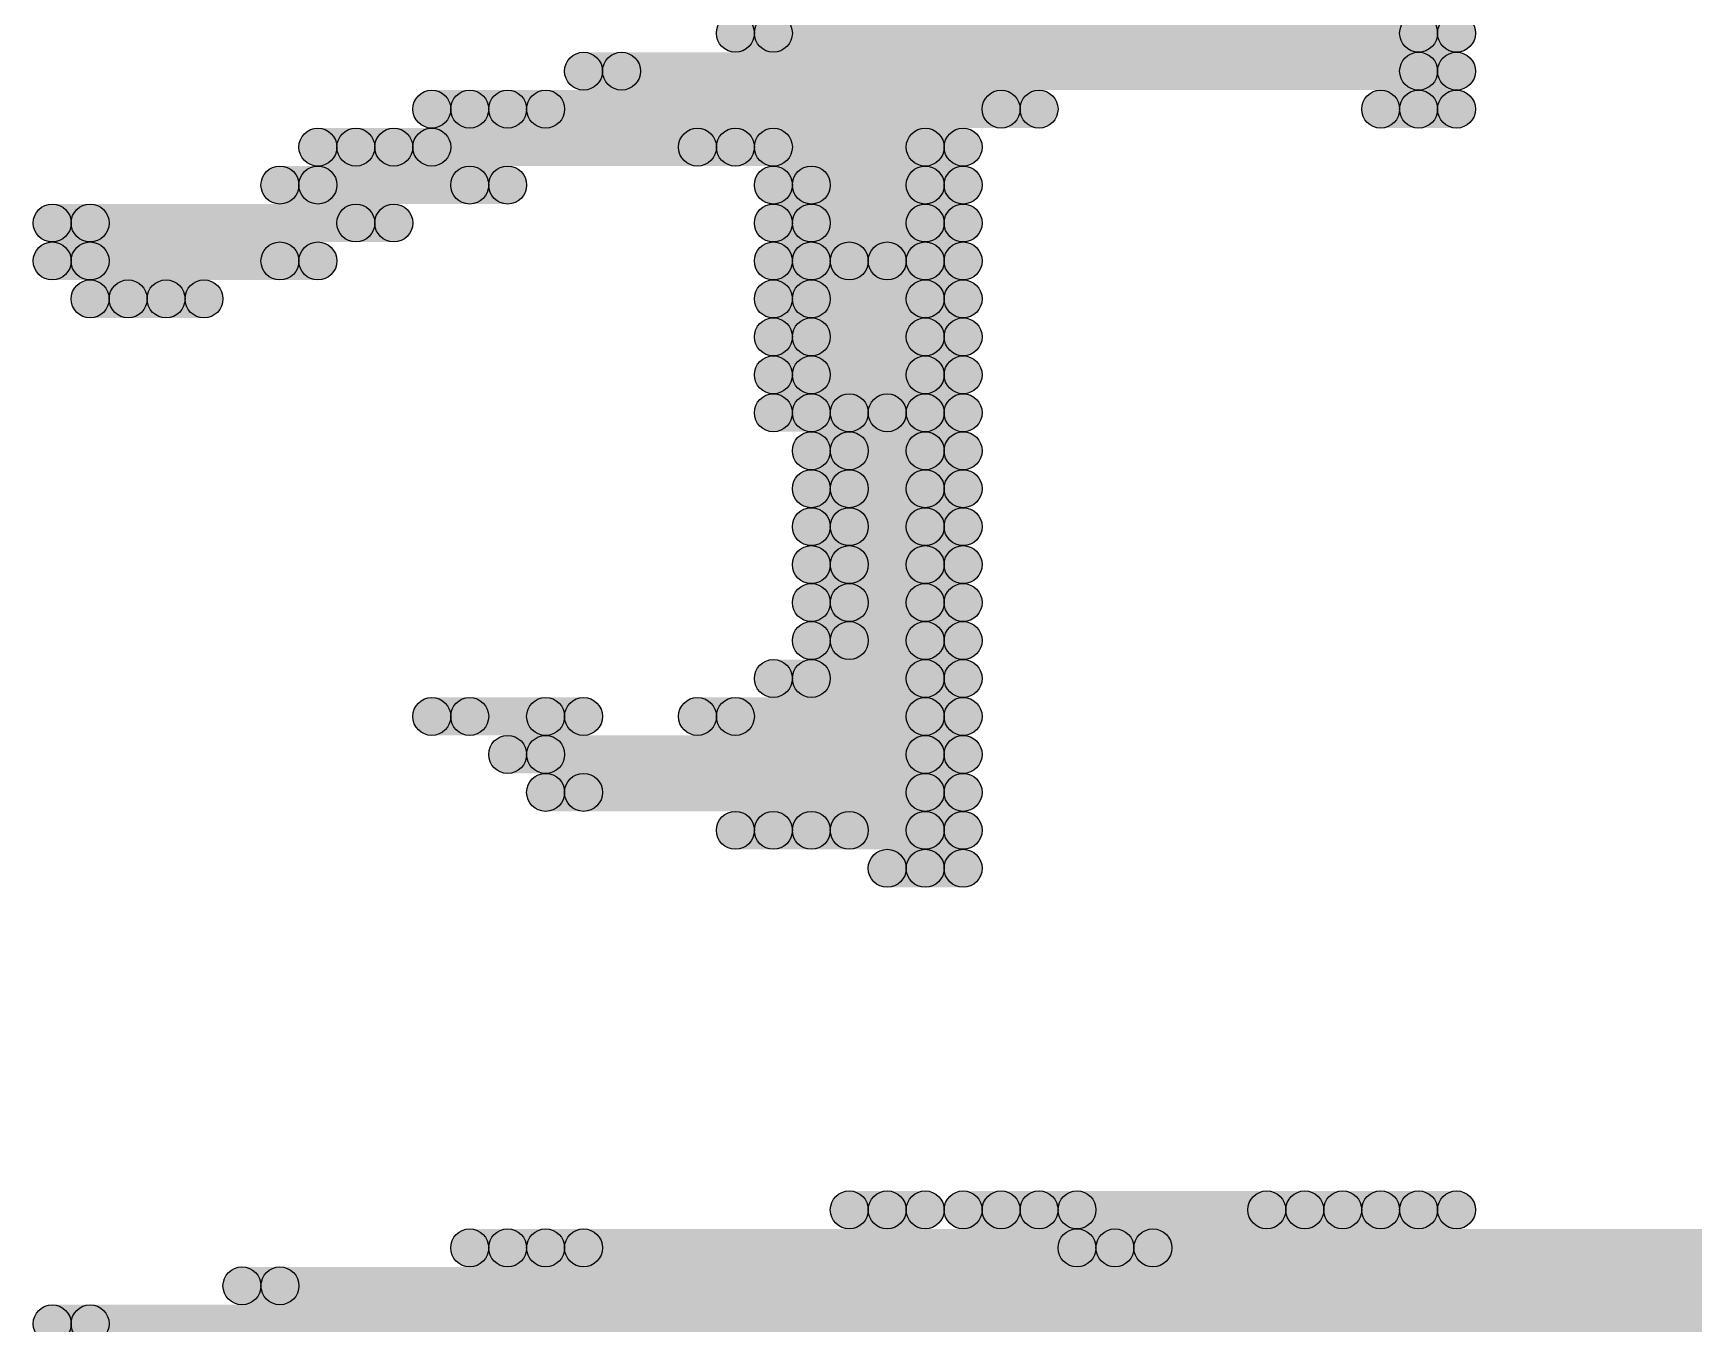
# Model space of a CAD drawing. Header units: millimetres. Extents: x 0 to 137, y 0 to 37.
# Drawn here: x 129.73 to 130.842, y 8.992 to 9.855 of the extents above; entities that cross this region are included whole.
import ezdxf

# ---------------------------------------------------------------- set-up
doc = ezdxf.new("R2010")
doc.units = ezdxf.units.MM
doc.layers.add('TopLayer', color=1, linetype='Continuous')
doc.layers.add('TopSolder', color=216, linetype='Continuous')

msp = doc.modelspace()

# ---------------------------------------------------------------- hatches: boundary and pattern name
at = {"layer": 'TopLayer'}
h = msp.add_hatch(color=1, dxfattribs=at)
edge = h.paths.add_edge_path()
edge.add_arc((130.2258, 9.8552), 0.0127, 0, 360)
for points in [[(130.2258, 9.8425), (130.2258, 9.8679), (130.683, 9.8679), (130.683, 9.8425)], [(130.1242, 9.8171), (130.1242, 9.8425), (130.683, 9.8425), (130.683, 9.8171)], [(130.0226, 9.7917), (130.0226, 9.8171), (130.048, 9.8171), (130.048, 9.7917)], [(130.0734, 9.7917), (130.0734, 9.8171), (130.4036, 9.8171), (130.4036, 9.7917)], [(130.6576, 9.7917), (130.6576, 9.8171), (130.683, 9.8171), (130.683, 9.7917)], [(129.9464, 9.7663), (129.9464, 9.7917), (129.9718, 9.7917), (129.9718, 9.7663)], [(129.9972, 9.7663), (129.9972, 9.7917), (130.2004, 9.7917), (130.2004, 9.7663)], [(130.2258, 9.7663), (130.2258, 9.7917), (130.3528, 9.7917), (130.3528, 9.7663)], [(129.921, 9.7409), (129.921, 9.7663), (130.048, 9.7663), (130.048, 9.7409)], [(130.2512, 9.7409), (130.2512, 9.7663), (130.3528, 9.7663), (130.3528, 9.7409)], [(129.7686, 9.7155), (129.7686, 9.7409), (129.9718, 9.7409), (129.9718, 9.7155)], [(130.2512, 9.7155), (130.2512, 9.7409), (130.3528, 9.7409), (130.3528, 9.7155)], [(129.7686, 9.6901), (129.7686, 9.7155), (129.921, 9.7155), (129.921, 9.6901)], [(130.2512, 9.6901), (130.2512, 9.7155), (130.2766, 9.7155), (130.2766, 9.6901)], [(130.302, 9.6901), (130.302, 9.7155), (130.3528, 9.7155), (130.3528, 9.6901)], [(129.794, 9.6647), (129.794, 9.6901), (129.8448, 9.6901), (129.8448, 9.6647)], [(130.2512, 9.6647), (130.2512, 9.6901), (130.3528, 9.6901), (130.3528, 9.6647)], [(130.2512, 9.6393), (130.2512, 9.6647), (130.3528, 9.6647), (130.3528, 9.6393)], [(130.2512, 9.6139), (130.2512, 9.6393), (130.3528, 9.6393), (130.3528, 9.6139)], [(130.2512, 9.5885), (130.2512, 9.6139), (130.2766, 9.6139), (130.2766, 9.5885)], [(130.302, 9.5885), (130.302, 9.6139), (130.3528, 9.6139), (130.3528, 9.5885)], [(130.2766, 9.5631), (130.2766, 9.5885), (130.3528, 9.5885), (130.3528, 9.5631)], [(130.2766, 9.5377), (130.2766, 9.5631), (130.3528, 9.5631), (130.3528, 9.5377)], [(130.2766, 9.5123), (130.2766, 9.5377), (130.3528, 9.5377), (130.3528, 9.5123)], [(130.2766, 9.4869), (130.2766, 9.5123), (130.3528, 9.5123), (130.3528, 9.4869)], [(130.2766, 9.4615), (130.2766, 9.4869), (130.3528, 9.4869), (130.3528, 9.4615)], [(130.2766, 9.4361), (130.2766, 9.4615), (130.3528, 9.4615), (130.3528, 9.4361)], [(130.2512, 9.4107), (130.2512, 9.4361), (130.3528, 9.4361), (130.3528, 9.4107)], [(130.0226, 9.3853), (130.0226, 9.4107), (130.0988, 9.4107), (130.0988, 9.3853)], [(130.2004, 9.3853), (130.2004, 9.4107), (130.3528, 9.4107), (130.3528, 9.3853)], [(130.0734, 9.3599), (130.0734, 9.3853), (130.3528, 9.3853), (130.3528, 9.3599)], [(130.0988, 9.3345), (130.0988, 9.3599), (130.3528, 9.3599), (130.3528, 9.3345)], [(130.2258, 9.3091), (130.2258, 9.3345), (130.2512, 9.3345), (130.2512, 9.3091)], [(130.2766, 9.3091), (130.2766, 9.3345), (130.3528, 9.3345), (130.3528, 9.3091)], [(130.3274, 9.2837), (130.3274, 9.3091), (130.3528, 9.3091), (130.3528, 9.2837)], [(130.302, 9.0551), (130.302, 9.0805), (130.3274, 9.0805), (130.3274, 9.0551)], [(130.3782, 9.0551), (130.3782, 9.0805), (130.4036, 9.0805), (130.4036, 9.0551)], [(130.429, 9.0551), (130.429, 9.0805), (130.5814, 9.0805), (130.5814, 9.0551)], [(130.6068, 9.0551), (130.6068, 9.0805), (130.6322, 9.0805), (130.6322, 9.0551)], [(130.6576, 9.0551), (130.6576, 9.0805), (130.683, 9.0805), (130.683, 9.0551)], [(130.048, 9.0297), (130.048, 9.0551), (130.0734, 9.0551), (130.0734, 9.0297)], [(130.0988, 9.0297), (130.0988, 9.0551), (130.4544, 9.0551), (130.4544, 9.0297)], [(130.4798, 9.0297), (130.4798, 9.0551), (130.8862, 9.0551), (130.8862, 9.0297)], [(129.8956, 9.0043), (129.8956, 9.0297), (131.064, 9.0297), (131.064, 9.0043)], [(129.7686, 8.9789), (129.7686, 9.0043), (131.191, 9.0043), (131.191, 8.9789)]]:
    msp.add_hatch(color=1, dxfattribs=at).paths.add_polyline_path(points)
h = msp.add_hatch(color=1, dxfattribs=at)
edge = h.paths.add_edge_path()
edge.add_arc((130.683, 9.8552), 0.0127, 0, 360)
h = msp.add_hatch(color=1, dxfattribs=at)
edge = h.paths.add_edge_path()
edge.add_arc((130.1242, 9.8298), 0.0127, 0, 360)
h = msp.add_hatch(color=1, dxfattribs=at)
edge = h.paths.add_edge_path()
edge.add_arc((130.683, 9.8298), 0.0127, 0, 360)
h = msp.add_hatch(color=1, dxfattribs=at)
edge = h.paths.add_edge_path()
edge.add_arc((130.0226, 9.8044), 0.0127, 0, 360)
h = msp.add_hatch(color=1, dxfattribs=at)
edge = h.paths.add_edge_path()
edge.add_arc((130.048, 9.8044), 0.0127, 0, 360)
h = msp.add_hatch(color=1, dxfattribs=at)
edge = h.paths.add_edge_path()
edge.add_arc((130.0734, 9.8044), 0.0127, 0, 360)
h = msp.add_hatch(color=1, dxfattribs=at)
edge = h.paths.add_edge_path()
edge.add_arc((130.4036, 9.8044), 0.0127, 0, 360)
h = msp.add_hatch(color=1, dxfattribs=at)
edge = h.paths.add_edge_path()
edge.add_arc((130.6576, 9.8044), 0.0127, 0, 360)
h = msp.add_hatch(color=1, dxfattribs=at)
edge = h.paths.add_edge_path()
edge.add_arc((130.683, 9.8044), 0.0127, 0, 360)
h = msp.add_hatch(color=1, dxfattribs=at)
edge = h.paths.add_edge_path()
edge.add_arc((129.9464, 9.779), 0.0127, 0, 360)
h = msp.add_hatch(color=1, dxfattribs=at)
edge = h.paths.add_edge_path()
edge.add_arc((129.9718, 9.779), 0.0127, 0, 360)
h = msp.add_hatch(color=1, dxfattribs=at)
edge = h.paths.add_edge_path()
edge.add_arc((129.9972, 9.779), 0.0127, 0, 360)
h = msp.add_hatch(color=1, dxfattribs=at)
edge = h.paths.add_edge_path()
edge.add_arc((130.2004, 9.779), 0.0127, 0, 360)
h = msp.add_hatch(color=1, dxfattribs=at)
edge = h.paths.add_edge_path()
edge.add_arc((130.2258, 9.779), 0.0127, 0, 360)
h = msp.add_hatch(color=1, dxfattribs=at)
edge = h.paths.add_edge_path()
edge.add_arc((130.3528, 9.779), 0.0127, 0, 360)
h = msp.add_hatch(color=1, dxfattribs=at)
edge = h.paths.add_edge_path()
edge.add_arc((129.921, 9.7536), 0.0127, 0, 360)
h = msp.add_hatch(color=1, dxfattribs=at)
edge = h.paths.add_edge_path()
edge.add_arc((130.048, 9.7536), 0.0127, 0, 360)
h = msp.add_hatch(color=1, dxfattribs=at)
edge = h.paths.add_edge_path()
edge.add_arc((130.2512, 9.7536), 0.0127, 0, 360)
h = msp.add_hatch(color=1, dxfattribs=at)
edge = h.paths.add_edge_path()
edge.add_arc((130.3528, 9.7536), 0.0127, 0, 360)
h = msp.add_hatch(color=1, dxfattribs=at)
edge = h.paths.add_edge_path()
edge.add_arc((129.7686, 9.7282), 0.0127, 0, 360)
h = msp.add_hatch(color=1, dxfattribs=at)
edge = h.paths.add_edge_path()
edge.add_arc((129.9718, 9.7282), 0.0127, 0, 360)
h = msp.add_hatch(color=1, dxfattribs=at)
edge = h.paths.add_edge_path()
edge.add_arc((130.2512, 9.7282), 0.0127, 0, 360)
h = msp.add_hatch(color=1, dxfattribs=at)
edge = h.paths.add_edge_path()
edge.add_arc((130.3528, 9.7282), 0.0127, 0, 360)
h = msp.add_hatch(color=1, dxfattribs=at)
edge = h.paths.add_edge_path()
edge.add_arc((129.7686, 9.7028), 0.0127, 0, 360)
h = msp.add_hatch(color=1, dxfattribs=at)
edge = h.paths.add_edge_path()
edge.add_arc((129.921, 9.7028), 0.0127, 0, 360)
h = msp.add_hatch(color=1, dxfattribs=at)
edge = h.paths.add_edge_path()
edge.add_arc((130.2512, 9.7028), 0.0127, 0, 360)
h = msp.add_hatch(color=1, dxfattribs=at)
edge = h.paths.add_edge_path()
edge.add_arc((130.2766, 9.7028), 0.0127, 0, 360)
h = msp.add_hatch(color=1, dxfattribs=at)
edge = h.paths.add_edge_path()
edge.add_arc((130.302, 9.7028), 0.0127, 0, 360)
h = msp.add_hatch(color=1, dxfattribs=at)
edge = h.paths.add_edge_path()
edge.add_arc((130.3528, 9.7028), 0.0127, 0, 360)
h = msp.add_hatch(color=1, dxfattribs=at)
edge = h.paths.add_edge_path()
edge.add_arc((129.794, 9.6774), 0.0127, 0, 360)
h = msp.add_hatch(color=1, dxfattribs=at)
edge = h.paths.add_edge_path()
edge.add_arc((129.8448, 9.6774), 0.0127, 0, 360)
h = msp.add_hatch(color=1, dxfattribs=at)
edge = h.paths.add_edge_path()
edge.add_arc((130.2512, 9.6774), 0.0127, 0, 360)
h = msp.add_hatch(color=1, dxfattribs=at)
edge = h.paths.add_edge_path()
edge.add_arc((130.3528, 9.6774), 0.0127, 0, 360)
h = msp.add_hatch(color=1, dxfattribs=at)
edge = h.paths.add_edge_path()
edge.add_arc((130.2512, 9.652), 0.0127, 0, 360)
h = msp.add_hatch(color=1, dxfattribs=at)
edge = h.paths.add_edge_path()
edge.add_arc((130.3528, 9.652), 0.0127, 0, 360)
h = msp.add_hatch(color=1, dxfattribs=at)
edge = h.paths.add_edge_path()
edge.add_arc((130.2512, 9.6266), 0.0127, 0, 360)
h = msp.add_hatch(color=1, dxfattribs=at)
edge = h.paths.add_edge_path()
edge.add_arc((130.3528, 9.6266), 0.0127, 0, 360)
h = msp.add_hatch(color=1, dxfattribs=at)
edge = h.paths.add_edge_path()
edge.add_arc((130.2512, 9.6012), 0.0127, 0, 360)
h = msp.add_hatch(color=1, dxfattribs=at)
edge = h.paths.add_edge_path()
edge.add_arc((130.2766, 9.6012), 0.0127, 0, 360)
h = msp.add_hatch(color=1, dxfattribs=at)
edge = h.paths.add_edge_path()
edge.add_arc((130.302, 9.6012), 0.0127, 0, 360)
h = msp.add_hatch(color=1, dxfattribs=at)
edge = h.paths.add_edge_path()
edge.add_arc((130.3528, 9.6012), 0.0127, 0, 360)
h = msp.add_hatch(color=1, dxfattribs=at)
edge = h.paths.add_edge_path()
edge.add_arc((130.2766, 9.5758), 0.0127, 0, 360)
h = msp.add_hatch(color=1, dxfattribs=at)
edge = h.paths.add_edge_path()
edge.add_arc((130.3528, 9.5758), 0.0127, 0, 360)
h = msp.add_hatch(color=1, dxfattribs=at)
edge = h.paths.add_edge_path()
edge.add_arc((130.2766, 9.5504), 0.0127, 0, 360)
h = msp.add_hatch(color=1, dxfattribs=at)
edge = h.paths.add_edge_path()
edge.add_arc((130.3528, 9.5504), 0.0127, 0, 360)
h = msp.add_hatch(color=1, dxfattribs=at)
edge = h.paths.add_edge_path()
edge.add_arc((130.2766, 9.525), 0.0127, 0, 360)
h = msp.add_hatch(color=1, dxfattribs=at)
edge = h.paths.add_edge_path()
edge.add_arc((130.3528, 9.525), 0.0127, 0, 360)
h = msp.add_hatch(color=1, dxfattribs=at)
edge = h.paths.add_edge_path()
edge.add_arc((130.2766, 9.4996), 0.0127, 0, 360)
h = msp.add_hatch(color=1, dxfattribs=at)
edge = h.paths.add_edge_path()
edge.add_arc((130.3528, 9.4996), 0.0127, 0, 360)
h = msp.add_hatch(color=1, dxfattribs=at)
edge = h.paths.add_edge_path()
edge.add_arc((130.2766, 9.4742), 0.0127, 0, 360)
h = msp.add_hatch(color=1, dxfattribs=at)
edge = h.paths.add_edge_path()
edge.add_arc((130.3528, 9.4742), 0.0127, 0, 360)
h = msp.add_hatch(color=1, dxfattribs=at)
edge = h.paths.add_edge_path()
edge.add_arc((130.2766, 9.4488), 0.0127, 0, 360)
h = msp.add_hatch(color=1, dxfattribs=at)
edge = h.paths.add_edge_path()
edge.add_arc((130.3528, 9.4488), 0.0127, 0, 360)
h = msp.add_hatch(color=1, dxfattribs=at)
edge = h.paths.add_edge_path()
edge.add_arc((130.2512, 9.4234), 0.0127, 0, 360)
h = msp.add_hatch(color=1, dxfattribs=at)
edge = h.paths.add_edge_path()
edge.add_arc((130.3528, 9.4234), 0.0127, 0, 360)
h = msp.add_hatch(color=1, dxfattribs=at)
edge = h.paths.add_edge_path()
edge.add_arc((130.0226, 9.398), 0.0127, 0, 360)
h = msp.add_hatch(color=1, dxfattribs=at)
edge = h.paths.add_edge_path()
edge.add_arc((130.0988, 9.398), 0.0127, 0, 360)
h = msp.add_hatch(color=1, dxfattribs=at)
edge = h.paths.add_edge_path()
edge.add_arc((130.2004, 9.398), 0.0127, 0, 360)
h = msp.add_hatch(color=1, dxfattribs=at)
edge = h.paths.add_edge_path()
edge.add_arc((130.3528, 9.398), 0.0127, 0, 360)
h = msp.add_hatch(color=1, dxfattribs=at)
edge = h.paths.add_edge_path()
edge.add_arc((130.0734, 9.3726), 0.0127, 0, 360)
h = msp.add_hatch(color=1, dxfattribs=at)
edge = h.paths.add_edge_path()
edge.add_arc((130.3528, 9.3726), 0.0127, 0, 360)
h = msp.add_hatch(color=1, dxfattribs=at)
edge = h.paths.add_edge_path()
edge.add_arc((130.0988, 9.3472), 0.0127, 0, 360)
h = msp.add_hatch(color=1, dxfattribs=at)
edge = h.paths.add_edge_path()
edge.add_arc((130.3528, 9.3472), 0.0127, 0, 360)
h = msp.add_hatch(color=1, dxfattribs=at)
edge = h.paths.add_edge_path()
edge.add_arc((130.2258, 9.3218), 0.0127, 0, 360)
h = msp.add_hatch(color=1, dxfattribs=at)
edge = h.paths.add_edge_path()
edge.add_arc((130.2512, 9.3218), 0.0127, 0, 360)
h = msp.add_hatch(color=1, dxfattribs=at)
edge = h.paths.add_edge_path()
edge.add_arc((130.2766, 9.3218), 0.0127, 0, 360)
h = msp.add_hatch(color=1, dxfattribs=at)
edge = h.paths.add_edge_path()
edge.add_arc((130.3528, 9.3218), 0.0127, 0, 360)
h = msp.add_hatch(color=1, dxfattribs=at)
edge = h.paths.add_edge_path()
edge.add_arc((130.3274, 9.2964), 0.0127, 0, 360)
h = msp.add_hatch(color=1, dxfattribs=at)
edge = h.paths.add_edge_path()
edge.add_arc((130.3528, 9.2964), 0.0127, 0, 360)
h = msp.add_hatch(color=1, dxfattribs=at)
edge = h.paths.add_edge_path()
edge.add_arc((130.302, 9.0678), 0.0127, 0, 360)
h = msp.add_hatch(color=1, dxfattribs=at)
edge = h.paths.add_edge_path()
edge.add_arc((130.3274, 9.0678), 0.0127, 0, 360)
h = msp.add_hatch(color=1, dxfattribs=at)
edge = h.paths.add_edge_path()
edge.add_arc((130.3782, 9.0678), 0.0127, 0, 360)
h = msp.add_hatch(color=1, dxfattribs=at)
edge = h.paths.add_edge_path()
edge.add_arc((130.4036, 9.0678), 0.0127, 0, 360)
h = msp.add_hatch(color=1, dxfattribs=at)
edge = h.paths.add_edge_path()
edge.add_arc((130.429, 9.0678), 0.0127, 0, 360)
h = msp.add_hatch(color=1, dxfattribs=at)
edge = h.paths.add_edge_path()
edge.add_arc((130.5814, 9.0678), 0.0127, 0, 360)
h = msp.add_hatch(color=1, dxfattribs=at)
edge = h.paths.add_edge_path()
edge.add_arc((130.6068, 9.0678), 0.0127, 0, 360)
h = msp.add_hatch(color=1, dxfattribs=at)
edge = h.paths.add_edge_path()
edge.add_arc((130.6322, 9.0678), 0.0127, 0, 360)
h = msp.add_hatch(color=1, dxfattribs=at)
edge = h.paths.add_edge_path()
edge.add_arc((130.6576, 9.0678), 0.0127, 0, 360)
h = msp.add_hatch(color=1, dxfattribs=at)
edge = h.paths.add_edge_path()
edge.add_arc((130.683, 9.0678), 0.0127, 0, 360)
h = msp.add_hatch(color=1, dxfattribs=at)
edge = h.paths.add_edge_path()
edge.add_arc((130.048, 9.0424), 0.0127, 0, 360)
h = msp.add_hatch(color=1, dxfattribs=at)
edge = h.paths.add_edge_path()
edge.add_arc((130.0734, 9.0424), 0.0127, 0, 360)
h = msp.add_hatch(color=1, dxfattribs=at)
edge = h.paths.add_edge_path()
edge.add_arc((130.0988, 9.0424), 0.0127, 0, 360)
h = msp.add_hatch(color=1, dxfattribs=at)
edge = h.paths.add_edge_path()
edge.add_arc((130.4544, 9.0424), 0.0127, 0, 360)
h = msp.add_hatch(color=1, dxfattribs=at)
edge = h.paths.add_edge_path()
edge.add_arc((130.4798, 9.0424), 0.0127, 0, 360)
h = msp.add_hatch(color=1, dxfattribs=at)
edge = h.paths.add_edge_path()
edge.add_arc((129.8956, 9.017), 0.0127, 0, 360)
h = msp.add_hatch(color=1, dxfattribs=at)
edge = h.paths.add_edge_path()
edge.add_arc((129.7686, 8.9916), 0.0127, 0, 360)
at = {"layer": 'TopSolder'}
h = msp.add_hatch(color=216, dxfattribs=at)
edge = h.paths.add_edge_path()
edge.add_arc((130.2004, 9.8552), 0.0127, 0, 360)
for points in [[(130.2004, 9.8425), (130.2004, 9.8679), (130.6576, 9.8679), (130.6576, 9.8425)], [(130.0988, 9.8171), (130.0988, 9.8425), (130.6576, 9.8425), (130.6576, 9.8171)], [(129.9972, 9.7917), (129.9972, 9.8171), (130.0226, 9.8171), (130.0226, 9.7917)], [(130.048, 9.7917), (130.048, 9.8171), (130.3782, 9.8171), (130.3782, 9.7917)], [(130.6322, 9.7917), (130.6322, 9.8171), (130.6576, 9.8171), (130.6576, 9.7917)], [(129.921, 9.7663), (129.921, 9.7917), (129.9464, 9.7917), (129.9464, 9.7663)], [(129.9718, 9.7663), (129.9718, 9.7917), (130.175, 9.7917), (130.175, 9.7663)], [(130.2004, 9.7663), (130.2004, 9.7917), (130.3274, 9.7917), (130.3274, 9.7663)], [(129.8956, 9.7409), (129.8956, 9.7663), (130.0226, 9.7663), (130.0226, 9.7409)], [(130.2258, 9.7409), (130.2258, 9.7663), (130.3274, 9.7663), (130.3274, 9.7409)], [(129.7432, 9.7155), (129.7432, 9.7409), (129.9464, 9.7409), (129.9464, 9.7155)], [(130.2258, 9.7155), (130.2258, 9.7409), (130.3274, 9.7409), (130.3274, 9.7155)], [(129.7432, 9.6901), (129.7432, 9.7155), (129.8956, 9.7155), (129.8956, 9.6901)], [(130.2258, 9.6901), (130.2258, 9.7155), (130.2512, 9.7155), (130.2512, 9.6901)], [(130.2766, 9.6901), (130.2766, 9.7155), (130.3274, 9.7155), (130.3274, 9.6901)], [(129.7686, 9.6647), (129.7686, 9.6901), (129.8194, 9.6901), (129.8194, 9.6647)], [(130.2258, 9.6647), (130.2258, 9.6901), (130.3274, 9.6901), (130.3274, 9.6647)], [(130.2258, 9.6393), (130.2258, 9.6647), (130.3274, 9.6647), (130.3274, 9.6393)], [(130.2258, 9.6139), (130.2258, 9.6393), (130.3274, 9.6393), (130.3274, 9.6139)], [(130.2258, 9.5885), (130.2258, 9.6139), (130.2512, 9.6139), (130.2512, 9.5885)], [(130.2766, 9.5885), (130.2766, 9.6139), (130.3274, 9.6139), (130.3274, 9.5885)], [(130.2512, 9.5631), (130.2512, 9.5885), (130.3274, 9.5885), (130.3274, 9.5631)], [(130.2512, 9.5377), (130.2512, 9.5631), (130.3274, 9.5631), (130.3274, 9.5377)], [(130.2512, 9.5123), (130.2512, 9.5377), (130.3274, 9.5377), (130.3274, 9.5123)], [(130.2512, 9.4869), (130.2512, 9.5123), (130.3274, 9.5123), (130.3274, 9.4869)], [(130.2512, 9.4615), (130.2512, 9.4869), (130.3274, 9.4869), (130.3274, 9.4615)], [(130.2512, 9.4361), (130.2512, 9.4615), (130.3274, 9.4615), (130.3274, 9.4361)], [(130.2258, 9.4107), (130.2258, 9.4361), (130.3274, 9.4361), (130.3274, 9.4107)], [(129.9972, 9.3853), (129.9972, 9.4107), (130.0734, 9.4107), (130.0734, 9.3853)], [(130.175, 9.3853), (130.175, 9.4107), (130.3274, 9.4107), (130.3274, 9.3853)], [(130.048, 9.3599), (130.048, 9.3853), (130.3274, 9.3853), (130.3274, 9.3599)], [(130.0734, 9.3345), (130.0734, 9.3599), (130.3274, 9.3599), (130.3274, 9.3345)], [(130.2004, 9.3091), (130.2004, 9.3345), (130.2258, 9.3345), (130.2258, 9.3091)], [(130.2512, 9.3091), (130.2512, 9.3345), (130.3274, 9.3345), (130.3274, 9.3091)], [(130.302, 9.2837), (130.302, 9.3091), (130.3274, 9.3091), (130.3274, 9.2837)], [(130.2766, 9.0551), (130.2766, 9.0805), (130.302, 9.0805), (130.302, 9.0551)], [(130.3528, 9.0551), (130.3528, 9.0805), (130.3782, 9.0805), (130.3782, 9.0551)], [(130.4036, 9.0551), (130.4036, 9.0805), (130.556, 9.0805), (130.556, 9.0551)], [(130.5814, 9.0551), (130.5814, 9.0805), (130.6068, 9.0805), (130.6068, 9.0551)], [(130.6322, 9.0551), (130.6322, 9.0805), (130.6576, 9.0805), (130.6576, 9.0551)], [(130.0226, 9.0297), (130.0226, 9.0551), (130.048, 9.0551), (130.048, 9.0297)], [(130.0734, 9.0297), (130.0734, 9.0551), (130.429, 9.0551), (130.429, 9.0297)], [(130.4544, 9.0297), (130.4544, 9.0551), (130.8608, 9.0551), (130.8608, 9.0297)], [(129.8702, 9.0043), (129.8702, 9.0297), (131.0386, 9.0297), (131.0386, 9.0043)], [(129.7432, 8.9789), (129.7432, 9.0043), (131.1656, 9.0043), (131.1656, 8.9789)]]:
    msp.add_hatch(color=216, dxfattribs=at).paths.add_polyline_path(points)
h = msp.add_hatch(color=216, dxfattribs=at)
edge = h.paths.add_edge_path()
edge.add_arc((130.6576, 9.8552), 0.0127, 0, 360)
h = msp.add_hatch(color=216, dxfattribs=at)
edge = h.paths.add_edge_path()
edge.add_arc((130.0988, 9.8298), 0.0127, 0, 360)
h = msp.add_hatch(color=216, dxfattribs=at)
edge = h.paths.add_edge_path()
edge.add_arc((130.6576, 9.8298), 0.0127, 0, 360)
h = msp.add_hatch(color=216, dxfattribs=at)
edge = h.paths.add_edge_path()
edge.add_arc((129.9972, 9.8044), 0.0127, 0, 360)
h = msp.add_hatch(color=216, dxfattribs=at)
edge = h.paths.add_edge_path()
edge.add_arc((130.0226, 9.8044), 0.0127, 0, 360)
h = msp.add_hatch(color=216, dxfattribs=at)
edge = h.paths.add_edge_path()
edge.add_arc((130.048, 9.8044), 0.0127, 0, 360)
h = msp.add_hatch(color=216, dxfattribs=at)
edge = h.paths.add_edge_path()
edge.add_arc((130.3782, 9.8044), 0.0127, 0, 360)
h = msp.add_hatch(color=216, dxfattribs=at)
edge = h.paths.add_edge_path()
edge.add_arc((130.6322, 9.8044), 0.0127, 0, 360)
h = msp.add_hatch(color=216, dxfattribs=at)
edge = h.paths.add_edge_path()
edge.add_arc((130.6576, 9.8044), 0.0127, 0, 360)
h = msp.add_hatch(color=216, dxfattribs=at)
edge = h.paths.add_edge_path()
edge.add_arc((129.921, 9.779), 0.0127, 0, 360)
h = msp.add_hatch(color=216, dxfattribs=at)
edge = h.paths.add_edge_path()
edge.add_arc((129.9464, 9.779), 0.0127, 0, 360)
h = msp.add_hatch(color=216, dxfattribs=at)
edge = h.paths.add_edge_path()
edge.add_arc((129.9718, 9.779), 0.0127, 0, 360)
h = msp.add_hatch(color=216, dxfattribs=at)
edge = h.paths.add_edge_path()
edge.add_arc((130.175, 9.779), 0.0127, 0, 360)
h = msp.add_hatch(color=216, dxfattribs=at)
edge = h.paths.add_edge_path()
edge.add_arc((130.2004, 9.779), 0.0127, 0, 360)
h = msp.add_hatch(color=216, dxfattribs=at)
edge = h.paths.add_edge_path()
edge.add_arc((130.3274, 9.779), 0.0127, 0, 360)
h = msp.add_hatch(color=216, dxfattribs=at)
edge = h.paths.add_edge_path()
edge.add_arc((129.8956, 9.7536), 0.0127, 0, 360)
h = msp.add_hatch(color=216, dxfattribs=at)
edge = h.paths.add_edge_path()
edge.add_arc((130.0226, 9.7536), 0.0127, 0, 360)
h = msp.add_hatch(color=216, dxfattribs=at)
edge = h.paths.add_edge_path()
edge.add_arc((130.2258, 9.7536), 0.0127, 0, 360)
h = msp.add_hatch(color=216, dxfattribs=at)
edge = h.paths.add_edge_path()
edge.add_arc((130.3274, 9.7536), 0.0127, 0, 360)
h = msp.add_hatch(color=216, dxfattribs=at)
edge = h.paths.add_edge_path()
edge.add_arc((129.7432, 9.7282), 0.0127, 0, 360)
h = msp.add_hatch(color=216, dxfattribs=at)
edge = h.paths.add_edge_path()
edge.add_arc((129.9464, 9.7282), 0.0127, 0, 360)
h = msp.add_hatch(color=216, dxfattribs=at)
edge = h.paths.add_edge_path()
edge.add_arc((130.2258, 9.7282), 0.0127, 0, 360)
h = msp.add_hatch(color=216, dxfattribs=at)
edge = h.paths.add_edge_path()
edge.add_arc((130.3274, 9.7282), 0.0127, 0, 360)
h = msp.add_hatch(color=216, dxfattribs=at)
edge = h.paths.add_edge_path()
edge.add_arc((129.7432, 9.7028), 0.0127, 0, 360)
h = msp.add_hatch(color=216, dxfattribs=at)
edge = h.paths.add_edge_path()
edge.add_arc((129.8956, 9.7028), 0.0127, 0, 360)
h = msp.add_hatch(color=216, dxfattribs=at)
edge = h.paths.add_edge_path()
edge.add_arc((130.2258, 9.7028), 0.0127, 0, 360)
h = msp.add_hatch(color=216, dxfattribs=at)
edge = h.paths.add_edge_path()
edge.add_arc((130.2512, 9.7028), 0.0127, 0, 360)
h = msp.add_hatch(color=216, dxfattribs=at)
edge = h.paths.add_edge_path()
edge.add_arc((130.2766, 9.7028), 0.0127, 0, 360)
h = msp.add_hatch(color=216, dxfattribs=at)
edge = h.paths.add_edge_path()
edge.add_arc((130.3274, 9.7028), 0.0127, 0, 360)
h = msp.add_hatch(color=216, dxfattribs=at)
edge = h.paths.add_edge_path()
edge.add_arc((129.7686, 9.6774), 0.0127, 0, 360)
h = msp.add_hatch(color=216, dxfattribs=at)
edge = h.paths.add_edge_path()
edge.add_arc((129.8194, 9.6774), 0.0127, 0, 360)
h = msp.add_hatch(color=216, dxfattribs=at)
edge = h.paths.add_edge_path()
edge.add_arc((130.2258, 9.6774), 0.0127, 0, 360)
h = msp.add_hatch(color=216, dxfattribs=at)
edge = h.paths.add_edge_path()
edge.add_arc((130.3274, 9.6774), 0.0127, 0, 360)
h = msp.add_hatch(color=216, dxfattribs=at)
edge = h.paths.add_edge_path()
edge.add_arc((130.2258, 9.652), 0.0127, 0, 360)
h = msp.add_hatch(color=216, dxfattribs=at)
edge = h.paths.add_edge_path()
edge.add_arc((130.3274, 9.652), 0.0127, 0, 360)
h = msp.add_hatch(color=216, dxfattribs=at)
edge = h.paths.add_edge_path()
edge.add_arc((130.2258, 9.6266), 0.0127, 0, 360)
h = msp.add_hatch(color=216, dxfattribs=at)
edge = h.paths.add_edge_path()
edge.add_arc((130.3274, 9.6266), 0.0127, 0, 360)
h = msp.add_hatch(color=216, dxfattribs=at)
edge = h.paths.add_edge_path()
edge.add_arc((130.2258, 9.6012), 0.0127, 0, 360)
h = msp.add_hatch(color=216, dxfattribs=at)
edge = h.paths.add_edge_path()
edge.add_arc((130.2512, 9.6012), 0.0127, 0, 360)
h = msp.add_hatch(color=216, dxfattribs=at)
edge = h.paths.add_edge_path()
edge.add_arc((130.2766, 9.6012), 0.0127, 0, 360)
h = msp.add_hatch(color=216, dxfattribs=at)
edge = h.paths.add_edge_path()
edge.add_arc((130.3274, 9.6012), 0.0127, 0, 360)
h = msp.add_hatch(color=216, dxfattribs=at)
edge = h.paths.add_edge_path()
edge.add_arc((130.2512, 9.5758), 0.0127, 0, 360)
h = msp.add_hatch(color=216, dxfattribs=at)
edge = h.paths.add_edge_path()
edge.add_arc((130.3274, 9.5758), 0.0127, 0, 360)
h = msp.add_hatch(color=216, dxfattribs=at)
edge = h.paths.add_edge_path()
edge.add_arc((130.2512, 9.5504), 0.0127, 0, 360)
h = msp.add_hatch(color=216, dxfattribs=at)
edge = h.paths.add_edge_path()
edge.add_arc((130.3274, 9.5504), 0.0127, 0, 360)
h = msp.add_hatch(color=216, dxfattribs=at)
edge = h.paths.add_edge_path()
edge.add_arc((130.2512, 9.525), 0.0127, 0, 360)
h = msp.add_hatch(color=216, dxfattribs=at)
edge = h.paths.add_edge_path()
edge.add_arc((130.3274, 9.525), 0.0127, 0, 360)
h = msp.add_hatch(color=216, dxfattribs=at)
edge = h.paths.add_edge_path()
edge.add_arc((130.2512, 9.4996), 0.0127, 0, 360)
h = msp.add_hatch(color=216, dxfattribs=at)
edge = h.paths.add_edge_path()
edge.add_arc((130.3274, 9.4996), 0.0127, 0, 360)
h = msp.add_hatch(color=216, dxfattribs=at)
edge = h.paths.add_edge_path()
edge.add_arc((130.2512, 9.4742), 0.0127, 0, 360)
h = msp.add_hatch(color=216, dxfattribs=at)
edge = h.paths.add_edge_path()
edge.add_arc((130.3274, 9.4742), 0.0127, 0, 360)
h = msp.add_hatch(color=216, dxfattribs=at)
edge = h.paths.add_edge_path()
edge.add_arc((130.2512, 9.4488), 0.0127, 0, 360)
h = msp.add_hatch(color=216, dxfattribs=at)
edge = h.paths.add_edge_path()
edge.add_arc((130.3274, 9.4488), 0.0127, 0, 360)
h = msp.add_hatch(color=216, dxfattribs=at)
edge = h.paths.add_edge_path()
edge.add_arc((130.2258, 9.4234), 0.0127, 0, 360)
h = msp.add_hatch(color=216, dxfattribs=at)
edge = h.paths.add_edge_path()
edge.add_arc((130.3274, 9.4234), 0.0127, 0, 360)
h = msp.add_hatch(color=216, dxfattribs=at)
edge = h.paths.add_edge_path()
edge.add_arc((129.9972, 9.398), 0.0127, 0, 360)
h = msp.add_hatch(color=216, dxfattribs=at)
edge = h.paths.add_edge_path()
edge.add_arc((130.0734, 9.398), 0.0127, 0, 360)
h = msp.add_hatch(color=216, dxfattribs=at)
edge = h.paths.add_edge_path()
edge.add_arc((130.175, 9.398), 0.0127, 0, 360)
h = msp.add_hatch(color=216, dxfattribs=at)
edge = h.paths.add_edge_path()
edge.add_arc((130.3274, 9.398), 0.0127, 0, 360)
h = msp.add_hatch(color=216, dxfattribs=at)
edge = h.paths.add_edge_path()
edge.add_arc((130.048, 9.3726), 0.0127, 0, 360)
h = msp.add_hatch(color=216, dxfattribs=at)
edge = h.paths.add_edge_path()
edge.add_arc((130.3274, 9.3726), 0.0127, 0, 360)
h = msp.add_hatch(color=216, dxfattribs=at)
edge = h.paths.add_edge_path()
edge.add_arc((130.0734, 9.3472), 0.0127, 0, 360)
h = msp.add_hatch(color=216, dxfattribs=at)
edge = h.paths.add_edge_path()
edge.add_arc((130.3274, 9.3472), 0.0127, 0, 360)
h = msp.add_hatch(color=216, dxfattribs=at)
edge = h.paths.add_edge_path()
edge.add_arc((130.2004, 9.3218), 0.0127, 0, 360)
h = msp.add_hatch(color=216, dxfattribs=at)
edge = h.paths.add_edge_path()
edge.add_arc((130.2258, 9.3218), 0.0127, 0, 360)
h = msp.add_hatch(color=216, dxfattribs=at)
edge = h.paths.add_edge_path()
edge.add_arc((130.2512, 9.3218), 0.0127, 0, 360)
h = msp.add_hatch(color=216, dxfattribs=at)
edge = h.paths.add_edge_path()
edge.add_arc((130.3274, 9.3218), 0.0127, 0, 360)
h = msp.add_hatch(color=216, dxfattribs=at)
edge = h.paths.add_edge_path()
edge.add_arc((130.302, 9.2964), 0.0127, 0, 360)
h = msp.add_hatch(color=216, dxfattribs=at)
edge = h.paths.add_edge_path()
edge.add_arc((130.3274, 9.2964), 0.0127, 0, 360)
h = msp.add_hatch(color=216, dxfattribs=at)
edge = h.paths.add_edge_path()
edge.add_arc((130.2766, 9.0678), 0.0127, 0, 360)
h = msp.add_hatch(color=216, dxfattribs=at)
edge = h.paths.add_edge_path()
edge.add_arc((130.302, 9.0678), 0.0127, 0, 360)
h = msp.add_hatch(color=216, dxfattribs=at)
edge = h.paths.add_edge_path()
edge.add_arc((130.3528, 9.0678), 0.0127, 0, 360)
h = msp.add_hatch(color=216, dxfattribs=at)
edge = h.paths.add_edge_path()
edge.add_arc((130.3782, 9.0678), 0.0127, 0, 360)
h = msp.add_hatch(color=216, dxfattribs=at)
edge = h.paths.add_edge_path()
edge.add_arc((130.4036, 9.0678), 0.0127, 0, 360)
h = msp.add_hatch(color=216, dxfattribs=at)
edge = h.paths.add_edge_path()
edge.add_arc((130.556, 9.0678), 0.0127, 0, 360)
h = msp.add_hatch(color=216, dxfattribs=at)
edge = h.paths.add_edge_path()
edge.add_arc((130.5814, 9.0678), 0.0127, 0, 360)
h = msp.add_hatch(color=216, dxfattribs=at)
edge = h.paths.add_edge_path()
edge.add_arc((130.6068, 9.0678), 0.0127, 0, 360)
h = msp.add_hatch(color=216, dxfattribs=at)
edge = h.paths.add_edge_path()
edge.add_arc((130.6322, 9.0678), 0.0127, 0, 360)
h = msp.add_hatch(color=216, dxfattribs=at)
edge = h.paths.add_edge_path()
edge.add_arc((130.6576, 9.0678), 0.0127, 0, 360)
h = msp.add_hatch(color=216, dxfattribs=at)
edge = h.paths.add_edge_path()
edge.add_arc((130.0226, 9.0424), 0.0127, 0, 360)
h = msp.add_hatch(color=216, dxfattribs=at)
edge = h.paths.add_edge_path()
edge.add_arc((130.048, 9.0424), 0.0127, 0, 360)
h = msp.add_hatch(color=216, dxfattribs=at)
edge = h.paths.add_edge_path()
edge.add_arc((130.0734, 9.0424), 0.0127, 0, 360)
h = msp.add_hatch(color=216, dxfattribs=at)
edge = h.paths.add_edge_path()
edge.add_arc((130.429, 9.0424), 0.0127, 0, 360)
h = msp.add_hatch(color=216, dxfattribs=at)
edge = h.paths.add_edge_path()
edge.add_arc((130.4544, 9.0424), 0.0127, 0, 360)
h = msp.add_hatch(color=216, dxfattribs=at)
edge = h.paths.add_edge_path()
edge.add_arc((129.8702, 9.017), 0.0127, 0, 360)
h = msp.add_hatch(color=216, dxfattribs=at)
edge = h.paths.add_edge_path()
edge.add_arc((129.7432, 8.9916), 0.0127, 0, 360)

# ---------------------------------------------------------------- linework, layer by layer
at = {"layer": 'TopLayer'}
for centre in [(130.2258, 9.8552), (130.683, 9.8552), (130.1242, 9.8298), (130.683, 9.8298), (130.0226, 9.8044), (130.048, 9.8044), (130.0734, 9.8044), (130.4036, 9.8044), (130.6576, 9.8044), (130.683, 9.8044), (129.9464, 9.779), (129.9718, 9.779), (129.9972, 9.779), (130.2004, 9.779), (130.2258, 9.779), (130.3528, 9.779), (129.921, 9.7536), (130.048, 9.7536), (130.2512, 9.7536), (130.3528, 9.7536), (129.7686, 9.7282), (129.9718, 9.7282), (130.2512, 9.7282), (130.3528, 9.7282), (129.7686, 9.7028), (129.921, 9.7028), (130.2512, 9.7028), (130.2766, 9.7028), (130.302, 9.7028), (130.3528, 9.7028), (129.794, 9.6774), (129.8448, 9.6774), (130.2512, 9.6774), (130.3528, 9.6774), (130.2512, 9.652), (130.3528, 9.652), (130.2512, 9.6266), (130.3528, 9.6266), (130.2512, 9.6012), (130.2766, 9.6012), (130.302, 9.6012), (130.3528, 9.6012), (130.2766, 9.5758), (130.3528, 9.5758), (130.2766, 9.5504), (130.3528, 9.5504), (130.2766, 9.525), (130.3528, 9.525), (130.2766, 9.4996), (130.3528, 9.4996), (130.2766, 9.4742), (130.3528, 9.4742), (130.2766, 9.4488), (130.3528, 9.4488), (130.2512, 9.4234), (130.3528, 9.4234), (130.0226, 9.398), (130.0988, 9.398), (130.2004, 9.398), (130.3528, 9.398), (130.0734, 9.3726), (130.3528, 9.3726), (130.0988, 9.3472), (130.3528, 9.3472), (130.2258, 9.3218), (130.2512, 9.3218), (130.2766, 9.3218), (130.3528, 9.3218), (130.3274, 9.2964), (130.3528, 9.2964), (130.302, 9.0678), (130.3274, 9.0678), (130.3782, 9.0678), (130.4036, 9.0678), (130.429, 9.0678), (130.5814, 9.0678), (130.6068, 9.0678), (130.6322, 9.0678), (130.6576, 9.0678), (130.683, 9.0678), (130.048, 9.0424), (130.0734, 9.0424), (130.0988, 9.0424), (130.4544, 9.0424), (130.4798, 9.0424), (129.8956, 9.017), (129.7686, 8.9916)]:
    msp.add_circle(centre, 0.0127, dxfattribs=at)
at = {"layer": 'TopSolder'}
for centre in [(130.2004, 9.8552), (130.6576, 9.8552), (130.0988, 9.8298), (130.6576, 9.8298), (129.9972, 9.8044), (130.0226, 9.8044), (130.048, 9.8044), (130.3782, 9.8044), (130.6322, 9.8044), (130.6576, 9.8044), (129.921, 9.779), (129.9464, 9.779), (129.9718, 9.779), (130.175, 9.779), (130.2004, 9.779), (130.3274, 9.779), (129.8956, 9.7536), (130.0226, 9.7536), (130.2258, 9.7536), (130.3274, 9.7536), (129.7432, 9.7282), (129.9464, 9.7282), (130.2258, 9.7282), (130.3274, 9.7282), (129.7432, 9.7028), (129.8956, 9.7028), (130.2258, 9.7028), (130.2512, 9.7028), (130.2766, 9.7028), (130.3274, 9.7028), (129.7686, 9.6774), (129.8194, 9.6774), (130.2258, 9.6774), (130.3274, 9.6774), (130.2258, 9.652), (130.3274, 9.652), (130.2258, 9.6266), (130.3274, 9.6266), (130.2258, 9.6012), (130.2512, 9.6012), (130.2766, 9.6012), (130.3274, 9.6012), (130.2512, 9.5758), (130.3274, 9.5758), (130.2512, 9.5504), (130.3274, 9.5504), (130.2512, 9.525), (130.3274, 9.525), (130.2512, 9.4996), (130.3274, 9.4996), (130.2512, 9.4742), (130.3274, 9.4742), (130.2512, 9.4488), (130.3274, 9.4488), (130.2258, 9.4234), (130.3274, 9.4234), (129.9972, 9.398), (130.0734, 9.398), (130.175, 9.398), (130.3274, 9.398), (130.048, 9.3726), (130.3274, 9.3726), (130.0734, 9.3472), (130.3274, 9.3472), (130.2004, 9.3218), (130.2258, 9.3218), (130.2512, 9.3218), (130.3274, 9.3218), (130.302, 9.2964), (130.3274, 9.2964), (130.2766, 9.0678), (130.302, 9.0678), (130.3528, 9.0678), (130.3782, 9.0678), (130.4036, 9.0678), (130.556, 9.0678), (130.5814, 9.0678), (130.6068, 9.0678), (130.6322, 9.0678), (130.6576, 9.0678), (130.0226, 9.0424), (130.048, 9.0424), (130.0734, 9.0424), (130.429, 9.0424), (130.4544, 9.0424), (129.8702, 9.017), (129.7432, 8.9916)]:
    msp.add_circle(centre, 0.0127, dxfattribs=at)

doc.saveas('drawing.dxf')
